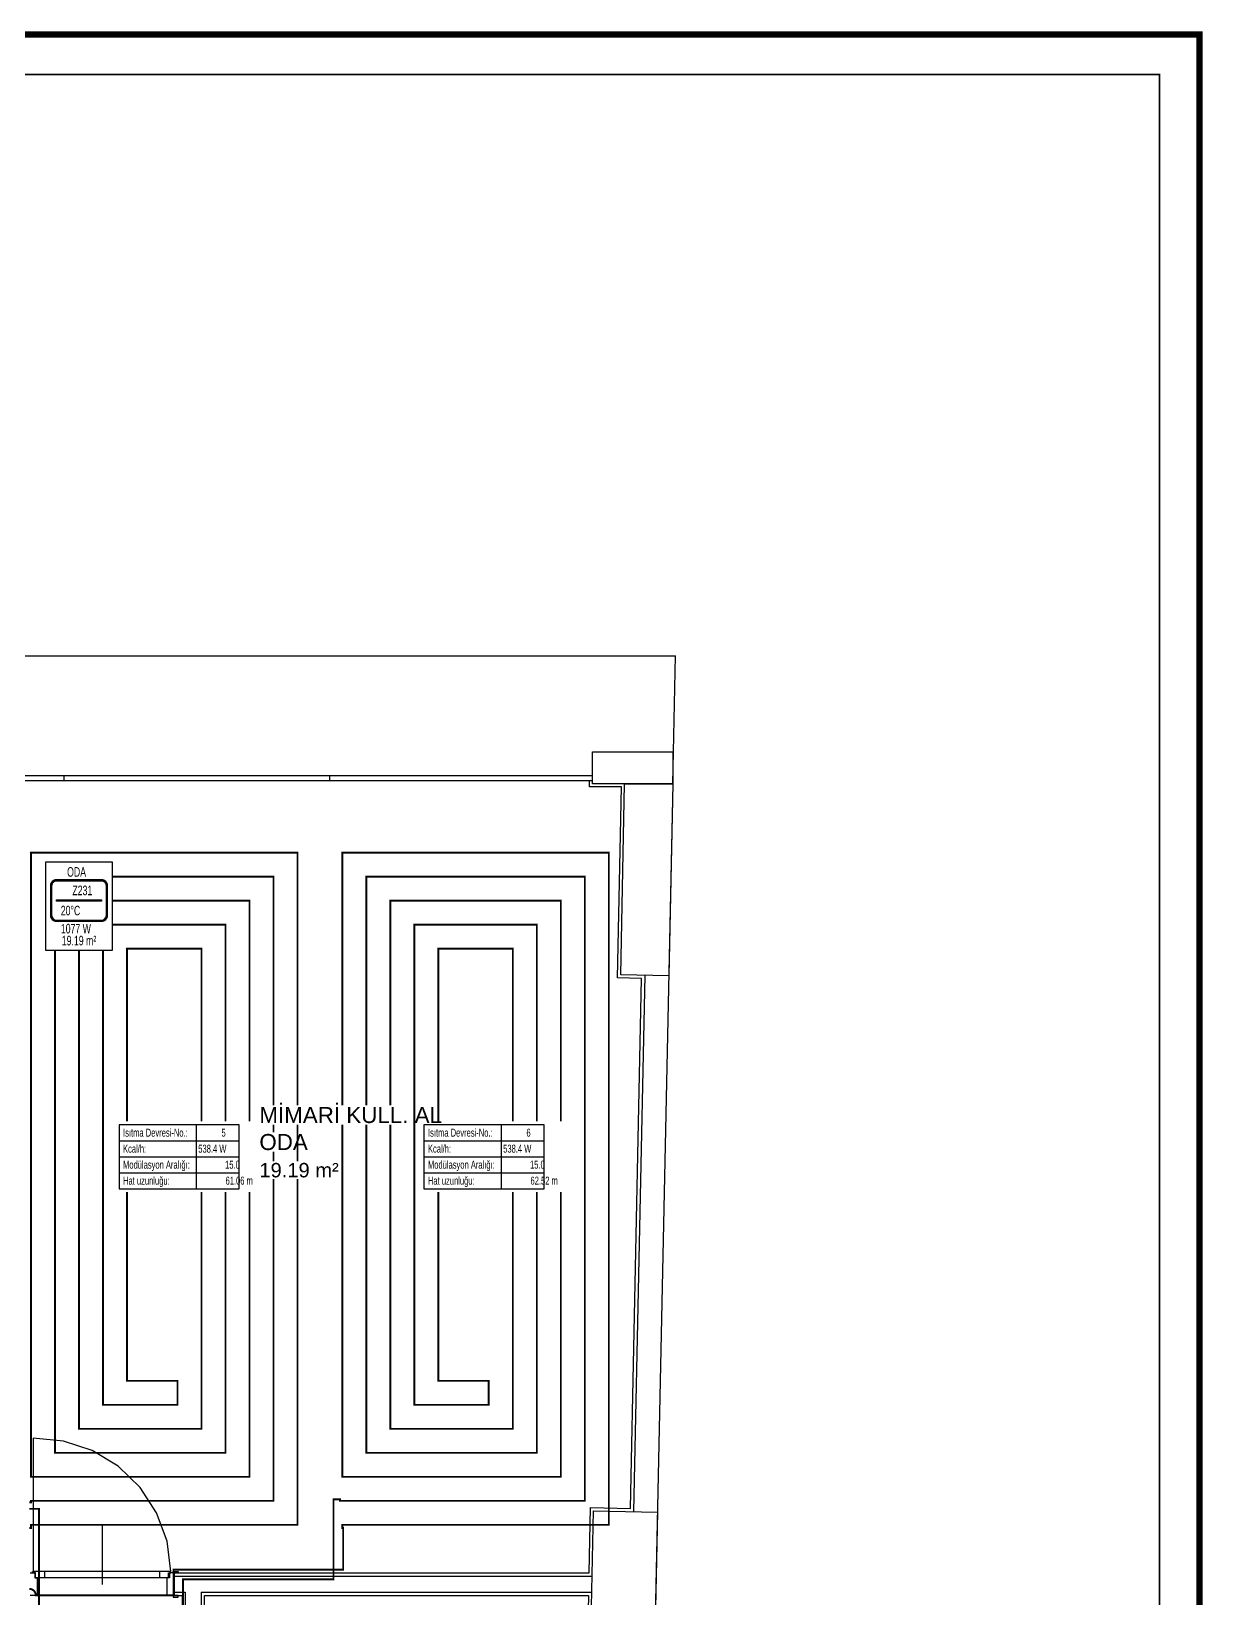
# Model space of a CAD drawing. Header units: centimetres. Extents: x -3952 to 26292, y -15092 to -10712.
# Drawn here: x 14470 to 15202, y -14077 to -13098 of the extents above; entities that cross this region are included whole.
import ezdxf
from ezdxf.enums import TextEntityAlignment as Align

# ---------------------------------------------------------------- set-up
doc = ezdxf.new("R2010")
doc.units = ezdxf.units.CM
for name, color, linetype in [('MIMARI', 8, 'Continuous'), ('MIMARI-KOLON', 8, 'Continuous'), ('MIMARI-YAZI', 8, 'Continuous'), ('MTY-ISIKAYBIMAHAL', 2, 'Continuous'), ('MTY-PAFTA', 7, 'Continuous'), ('MTY-PEX-BORU', 1, 'Continuous'), ('MTY-RADYATÖR', 7, 'Continuous'), ('MTY-TEFRIS', 15, 'Continuous')]:
    doc.layers.add(name, color=color, linetype=linetype)
doc.layers.add('ROTAS-PAFTA-SINIRI', color=8, linetype='Continuous', plot=False)
doc.styles.add('MTYCAPLT', font='arial.ttf', dxfattribs={"width": 0.65, "height": 1})
doc.styles.add('ROTAS', font='arial.ttf')

# ---------------------------------------------------------------- blocks, each defined once
blk = doc.blocks.new('ROTAS_PAFTA')
blk.add_lwpolyline([(0, 0), (1, 0), (1, 1), (0, 1)], close=True)
blk = doc.blocks.new('MTY-RADYATOR MAHAL')
at = {"layer": 'MTY-ISIKAYBIMAHAL', "color": 2}
for points in [[(-35.7, 18.4), (-35.7, -18.4, 0.414214), (-28.2, -25.9), (28.2, -25.9, 0.414214), (35.7, -18.4), (35.7, 18.4, 0.414214), (28.2, 25.9), (-28.2, 25.9, 0.414214)], [(-34.2, 18.4), (-34.2, -18.4, 0.414214), (-28.2, -24.4), (28.2, -24.4, 0.414214), (34.2, -18.4), (34.2, 18.4, 0.414214), (28.2, 24.4), (-28.2, 24.4, 0.414214)]]:
    blk.add_lwpolyline(points, format="xyb", close=True, dxfattribs=at)
at = {"layer": 'MTY-ISIKAYBIMAHAL', "color": 4}
for points in [[(-35.2, 18.4), (-35.2, -18.4, 0.414214), (-28.2, -25.4), (28.2, -25.4, 0.414214), (35.2, -18.4), (35.2, 18.4, 0.414214), (28.2, 25.4), (-28.2, 25.4, 0.414214)], [(-34.7, 18.4), (-34.7, -18.4, 0.414214), (-28.2, -24.9), (28.2, -24.9, 0.414214), (34.7, -18.4), (34.7, 18.4, 0.414214), (28.2, 24.9), (-28.2, 24.9, 0.414214)]]:
    blk.add_lwpolyline(points, format="xyb", close=True, dxfattribs=at)
at = {"layer": 'MTY-ISIKAYBIMAHAL', "color": 2}
blk.add_lwpolyline([(-28.2, 0.8), (28.2, 0.8), (28.2, -0.8), (-28.2, -0.8)], close=True, dxfattribs=at)
at = {"layer": 'MTY-ISIKAYBIMAHAL', "color": 1, "style": 'MTYCAPLT', "width": 0.65}
for tag, p in [('MAHAL_001', (-14.9, 29.8)), ('NO_001', (-8.3, 6.7))]:
    blk.add_attdef(tag, p, '', height=12, rotation=360, dxfattribs=at)
at = {"layer": 'MTY-ISIKAYBIMAHAL', "color": 4, "style": 'MTYCAPLT', "width": 0.65}
for tag, p in [('DERECE_001', (-22.8, -18.5)), ('ISIKAYBI_001', (-22.7, -41.1))]:
    blk.add_attdef(tag, p, '', height=12, rotation=360, dxfattribs=at)
blk.add_attdef('ALAN', text='', height=12, rotation=360, dxfattribs=at).set_placement((0, -50), align=Align.MIDDLE_CENTER)
blk = doc.blocks.new('MTY-ETIKET')
at = {"layer": 'MTY-RADYATÖR'}
for p, q in [((2.69, 0), (2.69, 8)), ((-7, 6), (8, 6)), ((-7, 4), (8, 4)), ((-7, 2), (8, 2))]:
    blk.add_line(p, q, dxfattribs=at)
blk.add_lwpolyline([(8, 0), (8, 8), (-7, 8), (-7, 0)], close=True, dxfattribs=at)
at = {"layer": 'MTY-RADYATÖR', "style": 'MTYCAPLT', "width": 0.65}
for s, p in [('Isıtma Devresi-No.:', (-6.5, 7)), ('Kcal/h:', (-6.5, 5)), ('Modülasyon Aralığı:', (-6.5, 3)), ('Hat uzunluğu:', (-6.5, 1))]:
    blk.add_text(s, height=1, rotation=360, dxfattribs=at).set_placement(p, align=Align.MIDDLE_LEFT)
for tag, p in [('NO1_001', (5.8, 6.5)), ('AR_001', (6.25, 2.5)), ('UZ_001', (6.31, 0.51))]:
    blk.add_attdef(tag, p, '', height=1, rotation=360, dxfattribs=at)
at = {"layer": 'MTY-RADYATÖR', "color": 2, "style": 'MTYCAPLT', "width": 0.65}
for tag, p in [('BORU_001', (-7.07, 4.59)), ('YER_001', (2.9, 4.5))]:
    blk.add_attdef(tag, p, '', height=1, dxfattribs=at)

msp = doc.modelspace()

# ---------------------------------------------------------------- linework, layer by layer
at = {"layer": 'MIMARI'}
for p, q in [((11786.16, -13488.05), (14872.59, -13488.05)), ((14870.93, -13568.05), (14872.59, -13488.05)), ((14490.48, -13563.05), (14490.48, -13566.05)), ((14656.48, -13563.05), (14656.48, -13566.05)), ((14870.93, -13568.05), (14854.78, -14338.61)), ((14853.42, -13687.72), (14846.4, -14022.75)), ((14471.38, -13976.88), (14471.38, -14060.06)), ((14514.39, -14031.61), (14514.39, -14068.3)), ((14469.39, -14061.05), (14472.36, -14061.05)), ((14557.41, -14060.06), (14471.38, -14060.06)), ((14471.38, -14061.05), (14471.38, -14060.06)), ((14472.88, -14061), (14471.38, -14061)), ((14472.36, -14061.05), (14472.36, -14064.02)), ((14472.36, -14064.02), (14473.85, -14064.02)), ((14472.88, -14063.89), (14472.88, -14061)), ((14472.88, -14063.89), (14555.91, -14063.89)), ((14473.85, -14064.02), (14473.85, -14075.05)), ((14478.45, -14060.06), (14478.45, -14063.89)), ((14550.34, -14060.06), (14550.34, -14063.89)), ((14554.94, -14064.02), (14554.94, -14075.05)), ((14556.42, -14064.02), (14554.94, -14064.02)), ((14555.91, -14063.89), (14555.91, -14061)), ((14555.91, -14061), (14557.41, -14061)), ((14559.39, -14061.05), (14556.42, -14061.05)), ((14556.42, -14061.05), (14556.42, -14064.02)), ((14557.41, -14061.05), (14557.41, -14060.06)), ((14558.83, -14060.08), (14561.87, -14060.08)), ((14558.83, -14061.05), (14558.83, -14060.08)), ((14561.87, -14061.05), (14558.83, -14061.05)), ((14559.39, -14061.05), (14559.39, -14075.05)), ((14559.39, -14063.05), (14820.61, -14063.05)), ((14559.39, -14063.05), (14559.39, -14073.05)), ((14561.87, -14060.08), (14561.87, -14061.05)), ((14473.85, -14075.05), (14469.39, -14075.05)), ((14554.94, -14075.05), (14559.39, -14075.05)), ((14558.83, -14075.05), (14558.83, -14076.19)), ((14561.92, -14075.05), (14558.83, -14075.05)), ((14558.83, -14076.19), (14561.92, -14076.19)), ((14559.39, -14073.05), (14566.39, -14073.05)), ((14561.92, -14076.19), (14561.92, -14075.05)), ((14566.39, -14073.05), (14566.39, -14083.05)), ((14576.39, -14073.05), (14820.4, -14073.05)), ((14576.39, -14073.05), (14576.39, -14083.05))]:
    msp.add_line(p, q, dxfattribs=at)
for points in [[(14820.89, -13568.05), (14820.89, -13548.05), (14870.89, -13548.05), (14870.89, -13568.05), (14820.89, -13568.05)], [(11834.48, -13566.05), (14820.89, -13566.05), (14820.89, -13563.05), (11834.48, -13563.05), (11834.48, -13566.05)], [(14559.39, -14061.05), (14818.65, -14061.05), (14819.5, -14020.19), (14844.44, -14020.71), (14851.38, -13689.67), (14836.37, -13689.36), (14838.85, -13570.05), (14818.89, -13570.05), (14818.89, -13566.05)], [(14557.41, -14060.06), (14555, -14041.26), (14548.46, -14023.47), (14538.11, -14007.58), (14524.48, -13994.4), (14508.26, -13984.6), (14490.25, -13978.66), (14471.38, -13976.88)], [(14470.46, -14060.47), (14471.06, -14060.47), (14470.46, -14060.47)], [(14559.39, -14075.05), (14564.39, -14075.05), (14564.39, -14083.05)], [(14578.39, -14083.05), (14578.39, -14075.05), (14818.36, -14075.05), (14818.17, -14084.18), (14843.1, -14084.7), (14837.84, -14335.72), (14822.96, -14335.42), (14820.45, -14446.3)]]:
    msp.add_lwpolyline(points, dxfattribs=at)
at = {"layer": 'MIMARI-KOLON'}
for points in [[(14840.89, -13568.05), (14870.89, -13568.05), (14868.4, -13688.03), (14838.41, -13687.41), (14840.89, -13568.05)], [(14821.46, -14022.23), (14861.45, -14023.06), (14860.2, -14083.05), (14820.21, -14082.22), (14821.46, -14022.23)]]:
    msp.add_lwpolyline(points, dxfattribs=at)
at = {"layer": 'MTY-PAFTA'}
for points, const_width in [([(11400, -15050), (15200, -15050), (15200, -13100), (11400, -13100)], 4), ([(11425, -15025), (15175, -15025), (15175, -13125), (11425, -13125)], 1)]:
    msp.add_lwpolyline(points, close=True, dxfattribs=dict(at, const_width=const_width))
at = {"layer": 'MTY-PEX-BORU', "const_width": 1.2}
for points in [[(14469, -14033), (14470, -14033), (14470, -14031), (14636.5, -14031), (14636.5, -13611), (14470, -13611), (14470, -14001), (14606.5, -14001), (14606.5, -13641), (14500, -13641), (14500, -13971), (14576.5, -13971), (14576.5, -13671), (14530, -13671), (14530, -13941), (14561.5, -13941), (14561.5, -13956), (14515, -13956), (14515, -13656), (14591.5, -13656), (14591.5, -13986), (14485, -13986), (14485, -13626), (14621.5, -13626), (14621.5, -14016), (14470, -14016), (14470, -14017), (14469, -14017)], [(14469, -14071), (14470.04, -14071.14), (14471, -14071.54), (14471.83, -14072.17), (14472.46, -14073), (14472.86, -14073.96), (14473, -14075), (14559, -14075), (14559, -14059), (14665, -14059), (14665, -14033), (14664.5, -14033), (14664.5, -14031), (14831, -14031), (14831, -13611), (14664.5, -13611), (14664.5, -14001), (14801, -14001), (14801, -13641), (14694.5, -13641), (14694.5, -13971), (14771, -13971), (14771, -13671), (14724.5, -13671), (14724.5, -13941), (14756, -13941), (14756, -13956), (14709.5, -13956), (14709.5, -13656), (14786, -13656), (14786, -13986), (14679.5, -13986), (14679.5, -13626), (14816, -13626), (14816, -14016), (14664.5, -14016), (14663, -14016), (14663, -14015), (14659, -14015), (14659, -14065), (14565, -14065), (14565, -14081)], [(14469, -14021), (14475, -14021), (14475, -14187)]]:
    msp.add_lwpolyline(points, dxfattribs=at)

# ---------------------------------------------------------------- block references
at = {"layer": 'ROTAS-PAFTA-SINIRI', "xscale": 3800, "yscale": 1950}
msp.add_blockref('ROTAS_PAFTA', (11400, -15050), dxfattribs=at)

# ---------------------------------------------------------------- next in the draw order: wipeouts: each hides what was drawn before it
for points in [[(14479.14, -13672), (14520.86, -13672), (14520.86, -13617.08), (14479.14, -13617.08)], [(14523, -13823), (14615.26, -13823), (14615.26, -13779), (14523, -13779)], [(14713.5, -13823), (14805.76, -13823), (14805.76, -13779), (14713.5, -13779)]]:
    msp.add_wipeout(points)

# ---------------------------------------------------------------- next in the draw order: linework, layer by layer
at = {"layer": 'MTY-ISIKAYBIMAHAL'}
msp.add_lwpolyline([(14479.14, -13672), (14520.86, -13672), (14520.86, -13617.08), (14479.14, -13617.08)], close=True, dxfattribs=at)

# ---------------------------------------------------------------- next in the draw order: block references
at = {"layer": 'MTY-TEFRIS', "xscale": 0.5, "yscale": 0.5}
msp.add_blockref('MTY-RADYATOR MAHAL', (14500, -13641), dxfattribs=at).add_auto_attribs({'DERECE_001': '20°C', 'MAHAL_001': 'ODA', 'ISIKAYBI_001': '1077 W', 'NO_001': 'Z231', 'ALAN': '19.19 m²'})
at = {"layer": 'MTY-TEFRIS'}
ref = msp.add_blockref('MTY-ETIKET', (14750.5, -13821), dxfattribs=dict(at, xscale=5, yscale=5))
ref.add_attrib('UZ_001', '62.52 m', (14782.06, -13818.46), dxfattribs={"layer": 'MTY-RADYATÖR', "height": 5, "rotation": 359.99998, "style": 'MTYCAPLT', "width": 0.65})
ref.add_attrib('AR_001', '15.0', (14781.75, -13808.5), dxfattribs={"layer": 'MTY-RADYATÖR', "height": 5, "rotation": 359.99998, "style": 'MTYCAPLT', "width": 0.65})
ref.add_attrib('NO1_001', '6', (14779.5, -13788.5), dxfattribs={"layer": 'MTY-RADYATÖR', "height": 5, "rotation": 359.99998, "style": 'MTYCAPLT', "width": 0.65})
ref.add_attrib('YER_001', '538.4 W', (14764.99, -13798.5), dxfattribs={"layer": 'MTY-RADYATÖR', "color": 2, "height": 5, "style": 'MTYCAPLT', "width": 0.65})

# ---------------------------------------------------------------- next in the draw order: wipeouts: each hides what was drawn before it
for points in [[(14632.26, -13797.83), (14611.66, -13797.83), (14611.66, -13785.83), (14632.26, -13785.83)], [(14658.3, -13814.92), (14611.66, -13814.92), (14611.66, -13803.92), (14658.3, -13803.92)]]:
    msp.add_wipeout(points)

# ---------------------------------------------------------------- next in the draw order: texts
at = {"layer": 'MIMARI-YAZI', "style": 'ROTAS'}
for s, height, p in [('ODA', 10, (14612.66, -13796.83)), ('19.19 m²', 9, (14612.66, -13813.92))]:
    msp.add_text(s, height=height, dxfattribs=at).set_placement(p)

# ---------------------------------------------------------------- next in the draw order: wipeouts: each hides what was drawn before it
msp.add_wipeout([(14706.66, -13780.96), (14611.66, -13780.96), (14611.66, -13768.96), (14706.66, -13768.96)])

# ---------------------------------------------------------------- next in the draw order: block references
at = {"layer": 'MTY-TEFRIS'}
ref = msp.add_blockref('MTY-ETIKET', (14560, -13821), dxfattribs=dict(at, xscale=5, yscale=5))
ref.add_attrib('UZ_001', '61.06 m', (14591.56, -13818.46), dxfattribs={"layer": 'MTY-RADYATÖR', "height": 5, "rotation": 359.99998, "style": 'MTYCAPLT', "width": 0.65})
ref.add_attrib('AR_001', '15.0', (14591.25, -13808.5), dxfattribs={"layer": 'MTY-RADYATÖR', "height": 5, "rotation": 359.99998, "style": 'MTYCAPLT', "width": 0.65})
ref.add_attrib('NO1_001', '5', (14589, -13788.5), dxfattribs={"layer": 'MTY-RADYATÖR', "height": 5, "rotation": 359.99998, "style": 'MTYCAPLT', "width": 0.65})
ref.add_attrib('YER_001', '538.4 W', (14574.49, -13798.5), dxfattribs={"layer": 'MTY-RADYATÖR', "color": 2, "height": 5, "style": 'MTYCAPLT', "width": 0.65})

# ---------------------------------------------------------------- next in the draw order: texts
at = {"layer": 'MIMARI-YAZI', "style": 'ROTAS'}
msp.add_text('MİMARİ KULL. AL', height=10, dxfattribs=at).set_placement((14612.66, -13779.96))

doc.saveas('drawing.dxf')
